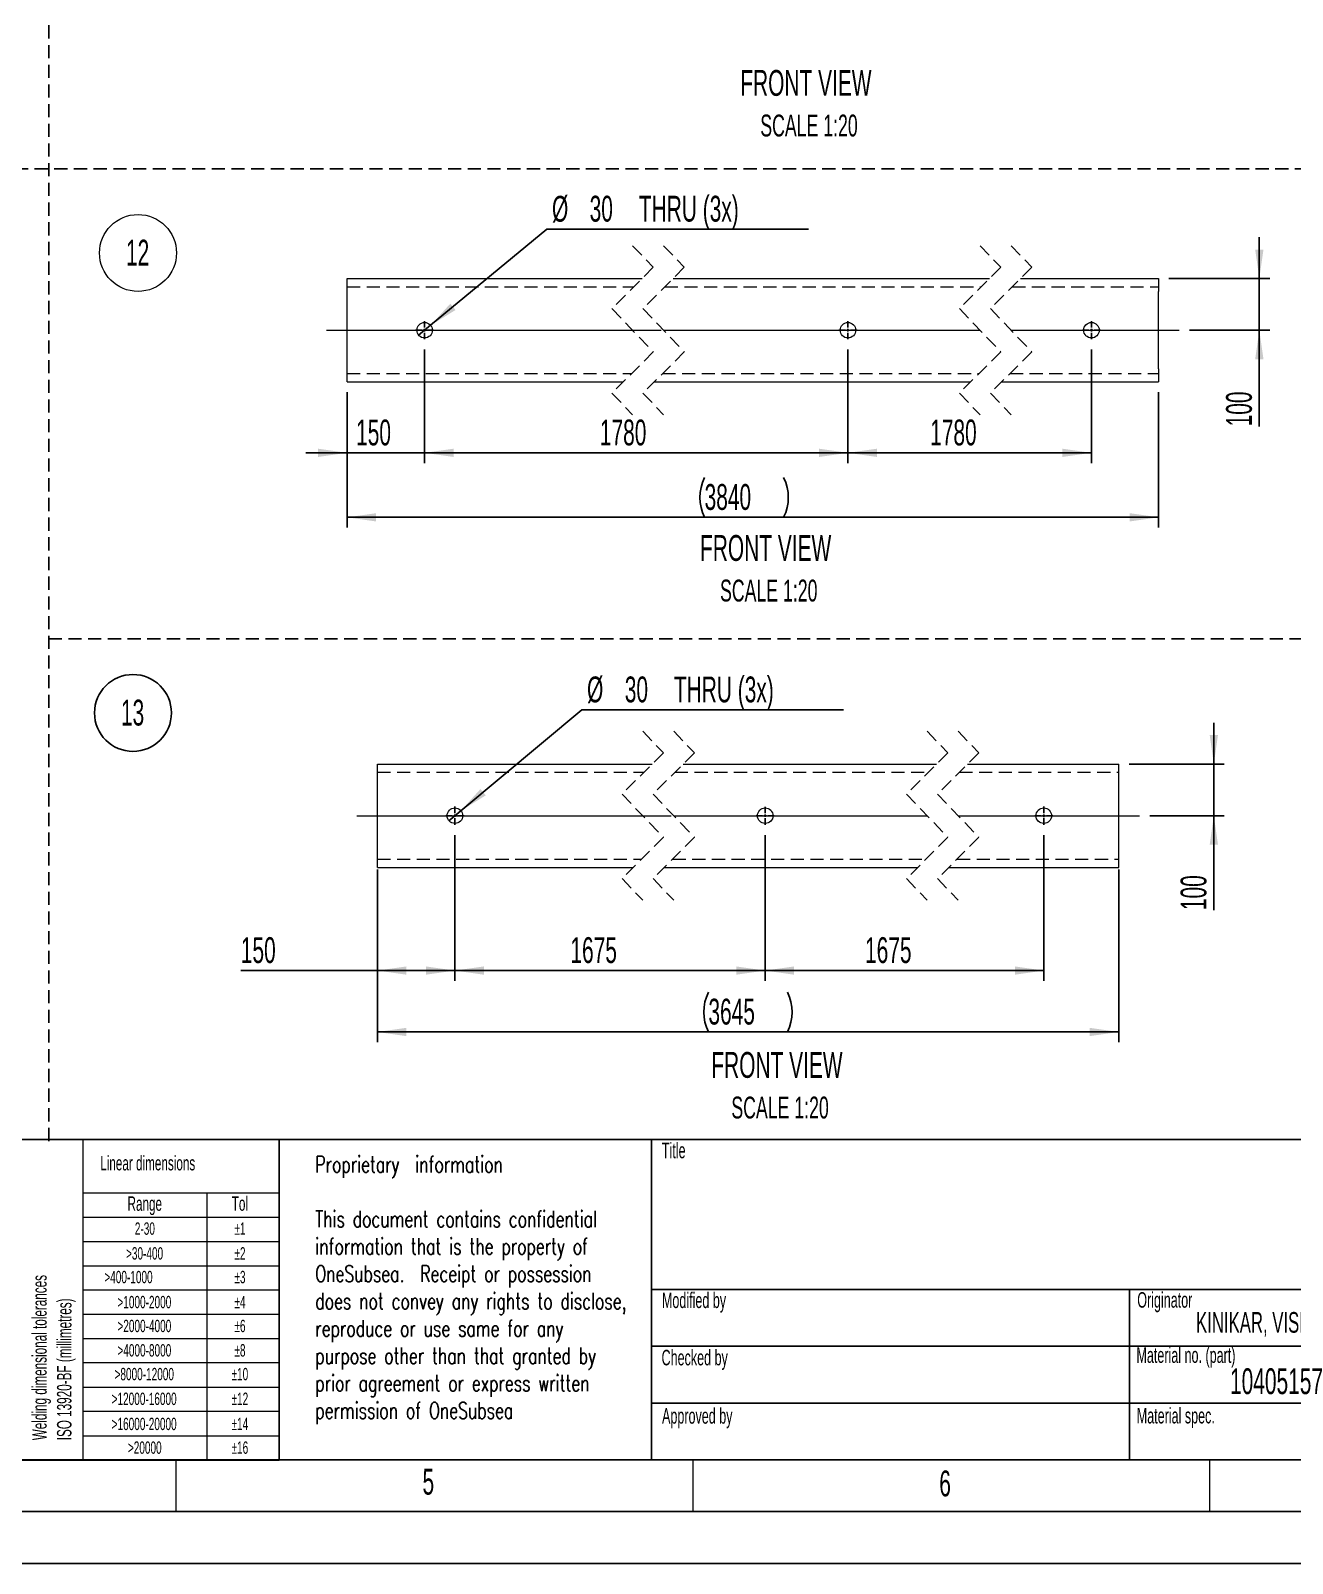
# Paper-space layout 'Sheet5' of a CAD drawing. Header units: millimetres. Extents: x 0 to 420, y 0 to 300.
# Drawn here: x 201 to 323, y 0 to 148.3 of the extents above; entities that cross this region are included whole.
import ezdxf
from ezdxf.enums import TextEntityAlignment as Align

# ---------------------------------------------------------------- set-up
doc = ezdxf.new("R2010")
doc.units = ezdxf.units.MM
doc.linetypes.add('CENTERX2', pattern=[20.32, 12.7, -2.54, 2.54, -2.54])
doc.linetypes.add('HIDDEN', pattern=[1.905, 1.27, -0.635])
for name, color, linetype in [('BORDER', 7, 'Continuous'), ('DASH', 7, 'HIDDEN'), ('DIMS', 7, 'Continuous')]:
    doc.layers.add(name, color=color, linetype=linetype)
doc.layers.add('Note', color=1, linetype='Continuous', lineweight=15)
doc.styles.add('NEW', font='romans.shx', dxfattribs={"width": 0.7})
doc.styles.add('SLDTEXTSTYLE0', font='TXT', dxfattribs={"width": 0.605})
doc.dimstyles.new('SLDDIMSTYLE16', dxfattribs={"dimtxt": 2.5, "dimasz": 2.8, "dimexe": 0, "dimexo": 0.0625, "dimtad": 0, "dimtih": 1, "dimtoh": 1, "dimdec": 0, "dimlfac": 20, "dimrnd": 1e-09, "dimzin": 12, "dimdsep": 46, "dimtxsty": 'SLDTEXTSTYLE0', "dimblk1": 'NONE', "dimsah": 1, "dimcen": 0, "dimadec": 0, "dimazin": 3, "dimtfac": 1, "dimtdec": 0, "dimtmove": 0, "dimatfit": 3, "dimldrblk": 'NONE', "dimfxl": 1, "dimfrac": 2, "dimtolj": 1, "dimtzin": 12, "dimarcsym": 0})
doc.dimstyles.new('SLDDIMSTYLE6', dxfattribs={"dimtxt": 2.5, "dimasz": 2.8, "dimexe": 0, "dimexo": 0.0625, "dimtad": 1, "dimdec": 0, "dimlfac": 20, "dimrnd": 1e-09, "dimzin": 12, "dimdsep": 46, "dimtxsty": 'SLDTEXTSTYLE0', "dimsah": 1, "dimcen": 0.09, "dimadec": 0, "dimazin": 3, "dimtfac": 1, "dimtdec": 0, "dimtofl": 0, "dimtmove": 0, "dimatfit": 3, "dimfxl": 1, "dimfrac": 2, "dimtolj": 1, "dimtzin": 12, "dimarcsym": 0})
doc.dimstyles.new('SLDDIMSTYLE7', dxfattribs={"dimtxt": 2.5, "dimasz": 2.8, "dimexe": 0, "dimexo": 0.0625, "dimtad": 1, "dimdec": 0, "dimlfac": 20, "dimrnd": 1e-09, "dimzin": 12, "dimdsep": 46, "dimtxsty": 'SLDTEXTSTYLE0', "dimsah": 1, "dimcen": 0.09, "dimadec": 0, "dimazin": 3, "dimtfac": 1, "dimtdec": 0, "dimtmove": 0, "dimatfit": 0, "dimfxl": 1, "dimfrac": 2, "dimtolj": 1, "dimtzin": 12, "dimarcsym": 0})

# ---------------------------------------------------------------- blocks, each defined once
blk = doc.blocks.new('SW_NOTE_0')
at = {"layer": 'Note', "lineweight": 13, "insert": (0, 4.09), "char_height": 3.175, "width": 66.0406, "attachment_point": 1, "style": 'NEW'}
blk.add_mtext('Proprietary  information{\\Fromans|c238;\\P\\P}This document contains confidential information that is the property of OneSubsea.  Receipt or possession does not convey any rights to disclose, reproduce or use same for any purpose other than that granted by prior agreement or express written permission of OneSubsea', dxfattribs=at)
blk = doc.blocks.new('SW_NOTE_0_1')
at = {"color": 0, "linetype": 'Continuous', "lineweight": 0, "insert": (0, 3.87), "char_height": 3, "attachment_point": 1, "style": 'SLDTEXTSTYLE0'}
blk.add_mtext('Title', dxfattribs=at)
blk = doc.blocks.new('SW_NOTE_0_2')
at = {"color": 0, "linetype": 'Continuous', "lineweight": 0, "insert": (0, 3.87), "char_height": 3, "attachment_point": 1, "style": 'SLDTEXTSTYLE0'}
blk.add_mtext('Title', dxfattribs=at)
blk = doc.blocks.new('SW_NOTE_0_3')
at = {"color": 0, "linetype": 'Continuous', "lineweight": 0, "insert": (0, 3.87), "char_height": 3, "attachment_point": 1, "style": 'SLDTEXTSTYLE0'}
blk.add_mtext('Modified by', dxfattribs=at)
blk = doc.blocks.new('SW_NOTE_0_4')
at = {"color": 0, "linetype": 'Continuous', "lineweight": 0, "insert": (0, 3.87), "char_height": 3, "attachment_point": 1, "style": 'SLDTEXTSTYLE0'}
blk.add_mtext('Checked by', dxfattribs=at)
blk = doc.blocks.new('SW_NOTE_0_5')
at = {"color": 0, "linetype": 'Continuous', "lineweight": 0, "insert": (0, 3.87), "char_height": 3, "attachment_point": 1, "style": 'SLDTEXTSTYLE0'}
blk.add_mtext('Originator', dxfattribs=at)
blk = doc.blocks.new('SW_NOTE_0_6')
at = {"color": 0, "linetype": 'Continuous', "lineweight": 0, "insert": (0, 3.87), "char_height": 3, "attachment_point": 1, "style": 'SLDTEXTSTYLE0'}
blk.add_mtext('Material no. (part)', dxfattribs=at)
blk = doc.blocks.new('SW_NOTE_0_17')
at = {"color": 0, "linetype": 'Continuous', "lineweight": 0, "insert": (0, 3.87), "char_height": 3, "attachment_point": 1, "style": 'SLDTEXTSTYLE0'}
blk.add_mtext('Material spec.', dxfattribs=at)
blk = doc.blocks.new('SW_NOTE_0_18')
at = {"color": 0, "linetype": 'Continuous', "lineweight": 0, "insert": (0, 3.87), "char_height": 3, "attachment_point": 1, "style": 'SLDTEXTSTYLE0'}
blk.add_mtext('Approved by', dxfattribs=at)
blk = doc.blocks.new('Title Block OSS Basic with PropInfo A3_v03')
at = {"lineweight": 25}
for p, q in [((155.77, 255.06), (227.77, 255.06)), ((155.77, 193.06), (155.77, 255.06)), ((227.77, 255.06), (227.77, 193.06))]:
    blk.add_line(p, q, dxfattribs=at)
at = {"color": 7, "linetype": 'Continuous', "lineweight": 25}
for q in [(525.77, 255.06), (227.77, 193.06)]:
    blk.add_line((227.77, 255.06), q, dxfattribs=at)
at = {"color": 7, "linetype": 'Continuous'}
for p, q in [((227.77, 226.06), (412.77, 226.06)), ((320.27, 215.46), (320.27, 226.06)), ((227.77, 215.06), (525.77, 215.06)), ((320.27, 193.06), (320.27, 215.46)), ((227.77, 204.06), (525.77, 204.06))]:
    blk.add_line(p, q, dxfattribs=at)
at = {"color": 7, "linetype": 'Continuous', "lineweight": 0}
for name, p in [('SW_NOTE_0_1', (229.81, 250.58)), ('SW_NOTE_0_2', (229.81, 250.58)), ('SW_NOTE_0_3', (229.82, 221.59)), ('SW_NOTE_0_5', (321.78, 221.66)), ('SW_NOTE_0_4', (229.75, 210.5)), ('SW_NOTE_0_6', (321.62, 210.98)), ('SW_NOTE_0_18', (229.84, 199.22)), ('SW_NOTE_0_17', (321.68, 199.26))]:
    blk.add_blockref(name, p, dxfattribs=at)
at = {"color": 7}
blk.add_blockref('SW_NOTE_0', (162.77, 247.77), dxfattribs=at)
at = {"color": 7, "linetype": 'Continuous', "lineweight": 0, "style": 'SLDTEXTSTYLE0', "width": 0.605, "flags": 2}
for tag, height, p in [('AUTOATTR13', 5, (320.3, 251.41)), ('AUTOATTR14', 5, (320.34, 243.33)), ('AUTOATTR15', 5, (320.65, 235.45)), ('AUTOATTR12', 4, (273.8, 221.61)), ('AUTOATTR5', 4, (368.9, 221.64)), ('AUTOATTR4', 5, (436.08, 221.91)), ('AUTOATTR2', 5, (466.71, 221.96)), ('AUTOATTR6', 5, (354.72, 210.75)), ('AUTOATTR7', 5, (400.49, 210.89)), ('AUTOATTR3', 5, (436.09, 210.89)), ('AUTOATTR0', 5, (488.96, 210.78))]:
    blk.add_attdef(tag, text='', height=height, dxfattribs=at).set_placement(p, align=Align.TOP_CENTER)
at = {"color": 7, "linetype": 'Continuous', "lineweight": 0, "style": 'SLDTEXTSTYLE0', "width": 0.605}
for tag, height, p in [('ORIGINATOR', 4, (368.9, 221.64)), ('DOCUMENT_NO.', 5, (436.08, 221.91)), ('DOC._VER.', 5, (466.71, 221.96)), ('MATERIAL_NO.', 5, (354.72, 210.75)), ('PLANT', 5, (400.49, 210.89)), ('RELEASE_DATE', 5, (436.09, 210.89)), ('REASON_FOR_ISSUE', 5, (488.96, 210.78)), ('AUTOATTR16', 5, (510.72, 198.47))]:
    blk.add_attdef(tag, text='', height=height, dxfattribs=at).set_placement(p, align=Align.TOP_CENTER)
at = {"color": 7, "linetype": 'Continuous', "lineweight": 0, "style": 'SLDTEXTSTYLE0', "width": 0.605, "flags": 2}
blk.add_attdef('AUTOATTR17', text='', height=5, dxfattribs=at).set_placement((446.09, 198.46), align=Align.TOP_RIGHT)
at = {"color": 7, "linetype": 'Continuous', "lineweight": 0, "flags": 2}
for tag in ['AUTOATTR1', 'AUTOATTR8', 'AUTOATTR10', 'AUTOATTR11']:
    blk.add_attdef(tag, (0, 0), '', height=2.5, dxfattribs=at)
at = {"color": 7, "linetype": 'Continuous', "lineweight": 0}
blk.add_attdef('ECO_NO.', (0, 0), '', height=2.5, dxfattribs=at)
blk = doc.blocks.new('SW_NOTE_0_19')
at = {"color": 0, "linetype": 'Continuous', "lineweight": 0, "insert": (0, 1.8), "char_height": 1.4, "attachment_point": 1, "style": 'SLDTEXTSTYLE0'}
blk.add_mtext('Linear dimensions', dxfattribs=at)
blk = doc.blocks.new('SW_NOTE_0_20')
at = {"color": 0, "linetype": 'Continuous', "lineweight": 0, "insert": (1.35, 1.55), "char_height": 1.2, "attachment_point": 2, "style": 'SLDTEXTSTYLE0'}
blk.add_mtext('±10', dxfattribs=at)
blk = doc.blocks.new('SW_NOTE_0_21')
at = {"color": 0, "linetype": 'Continuous', "lineweight": 0, "insert": (1.35, 1.55), "char_height": 1.2, "attachment_point": 2, "style": 'SLDTEXTSTYLE0'}
blk.add_mtext('±16', dxfattribs=at)
blk = doc.blocks.new('SW_NOTE_0_22')
at = {"color": 0, "linetype": 'Continuous', "lineweight": 0, "insert": (5.23, 1.55), "char_height": 1.2, "attachment_point": 2, "style": 'SLDTEXTSTYLE0'}
blk.add_mtext('>16000-20000', dxfattribs=at)
blk = doc.blocks.new('SW_NOTE_0_23')
at = {"color": 0, "linetype": 'Continuous', "lineweight": 0, "insert": (2.72, 1.55), "char_height": 1.2, "attachment_point": 2, "style": 'SLDTEXTSTYLE0'}
blk.add_mtext('>20000', dxfattribs=at)
blk = doc.blocks.new('SW_NOTE_0_24')
at = {"color": 0, "linetype": 'Continuous', "lineweight": 0, "insert": (2.78, 1.8), "char_height": 1.4, "attachment_point": 2, "style": 'SLDTEXTSTYLE0'}
blk.add_mtext('Range', dxfattribs=at)
blk = doc.blocks.new('SW_NOTE_0_25')
at = {"color": 0, "linetype": 'Continuous', "lineweight": 0, "char_height": 1.4, "attachment_point": 1, "rotation": 90, "style": 'SLDTEXTSTYLE0'}
for s, insert in [('Welding dimensional tolerances', (-1.8, 0)), ('ISO 13920-BF (millimetres)', (0.6, 0))]:
    blk.add_mtext(s, dxfattribs=dict(at, insert=insert))
blk = doc.blocks.new('SW_NOTE_0_26')
at = {"color": 0, "linetype": 'Continuous', "lineweight": 0, "insert": (1.31, 1.8), "char_height": 1.4, "attachment_point": 2, "style": 'SLDTEXTSTYLE0'}
blk.add_mtext('Tol', dxfattribs=at)
blk = doc.blocks.new('SW_NOTE_0_27')
at = {"color": 0, "linetype": 'Continuous', "lineweight": 0, "insert": (1.61, 1.55), "char_height": 1.2, "attachment_point": 2, "style": 'SLDTEXTSTYLE0'}
blk.add_mtext('2-30', dxfattribs=at)
blk = doc.blocks.new('SW_NOTE_0_28')
at = {"color": 0, "linetype": 'Continuous', "lineweight": 0, "insert": (2.98, 1.55), "char_height": 1.2, "attachment_point": 2, "style": 'SLDTEXTSTYLE0'}
blk.add_mtext('>30-400', dxfattribs=at)
blk = doc.blocks.new('SW_NOTE_0_29')
at = {"color": 0, "linetype": 'Continuous', "lineweight": 0, "insert": (0, 1.55), "char_height": 1.2, "attachment_point": 1, "style": 'SLDTEXTSTYLE0'}
blk.add_mtext('>400-1000', dxfattribs=at)
blk = doc.blocks.new('SW_NOTE_0_30')
at = {"color": 0, "linetype": 'Continuous', "lineweight": 0, "insert": (4.33, 1.55), "char_height": 1.2, "attachment_point": 2, "style": 'SLDTEXTSTYLE0'}
blk.add_mtext('>1000-2000', dxfattribs=at)
blk = doc.blocks.new('SW_NOTE_0_31')
at = {"color": 0, "linetype": 'Continuous', "lineweight": 0, "insert": (4.33, 1.55), "char_height": 1.2, "attachment_point": 2, "style": 'SLDTEXTSTYLE0'}
blk.add_mtext('>4000-8000', dxfattribs=at)
blk = doc.blocks.new('SW_NOTE_0_32')
at = {"color": 0, "linetype": 'Continuous', "lineweight": 0, "insert": (4.78, 1.55), "char_height": 1.2, "attachment_point": 2, "style": 'SLDTEXTSTYLE0'}
blk.add_mtext('>8000-12000', dxfattribs=at)
blk = doc.blocks.new('SW_NOTE_0_33')
at = {"color": 0, "linetype": 'Continuous', "lineweight": 0, "insert": (5.23, 1.55), "char_height": 1.2, "attachment_point": 2, "style": 'SLDTEXTSTYLE0'}
blk.add_mtext('>12000-16000', dxfattribs=at)
blk = doc.blocks.new('SW_NOTE_0_34')
at = {"color": 0, "linetype": 'Continuous', "lineweight": 0, "insert": (0.9, 1.55), "char_height": 1.2, "attachment_point": 2, "style": 'SLDTEXTSTYLE0'}
blk.add_mtext('±1', dxfattribs=at)
blk = doc.blocks.new('SW_NOTE_0_35')
at = {"color": 0, "linetype": 'Continuous', "lineweight": 0, "insert": (0.9, 1.55), "char_height": 1.2, "attachment_point": 2, "style": 'SLDTEXTSTYLE0'}
blk.add_mtext('±2', dxfattribs=at)
blk = doc.blocks.new('SW_NOTE_0_36')
at = {"color": 0, "linetype": 'Continuous', "lineweight": 0, "insert": (0.9, 1.55), "char_height": 1.2, "attachment_point": 2, "style": 'SLDTEXTSTYLE0'}
blk.add_mtext('±3', dxfattribs=at)
blk = doc.blocks.new('SW_NOTE_0_37')
at = {"color": 0, "linetype": 'Continuous', "lineweight": 0, "insert": (0.9, 1.55), "char_height": 1.2, "attachment_point": 2, "style": 'SLDTEXTSTYLE0'}
blk.add_mtext('±4', dxfattribs=at)
blk = doc.blocks.new('SW_NOTE_0_38')
at = {"color": 0, "linetype": 'Continuous', "lineweight": 0, "insert": (0.9, 1.55), "char_height": 1.2, "attachment_point": 2, "style": 'SLDTEXTSTYLE0'}
blk.add_mtext('±6', dxfattribs=at)
blk = doc.blocks.new('SW_NOTE_0_39')
at = {"color": 0, "linetype": 'Continuous', "lineweight": 0, "insert": (0.9, 1.55), "char_height": 1.2, "attachment_point": 2, "style": 'SLDTEXTSTYLE0'}
blk.add_mtext('±8', dxfattribs=at)
blk = doc.blocks.new('SW_NOTE_0_40')
at = {"color": 0, "linetype": 'Continuous', "lineweight": 0, "insert": (1.35, 1.55), "char_height": 1.2, "attachment_point": 2, "style": 'SLDTEXTSTYLE0'}
blk.add_mtext('±12', dxfattribs=at)
blk = doc.blocks.new('SW_NOTE_0_41')
at = {"color": 0, "linetype": 'Continuous', "lineweight": 0, "insert": (1.35, 1.55), "char_height": 1.2, "attachment_point": 2, "style": 'SLDTEXTSTYLE0'}
blk.add_mtext('±14', dxfattribs=at)
blk = doc.blocks.new('SW_NOTE_0_42')
at = {"color": 0, "linetype": 'Continuous', "lineweight": 0, "insert": (4.33, 1.55), "char_height": 1.2, "attachment_point": 2, "style": 'SLDTEXTSTYLE0'}
blk.add_mtext('>2000-4000', dxfattribs=at)
blk = doc.blocks.new('SW_NOTE_0_43')
at = {"color": 0, "linetype": 'Continuous', "lineweight": 0, "char_height": 1.4, "attachment_point": 1, "rotation": 90, "style": 'SLDTEXTSTYLE0'}
for s, insert in [('Tolerancing according to', (-1.8, 0)), ('ISO 8015, ISO 1101', (0.6, 0)), ('All units in mm', (3, 0))]:
    blk.add_mtext(s, dxfattribs=dict(at, insert=insert))
blk = doc.blocks.new('Tabell_13920-BF_Fet ram_v01')
at = {"color": 7, "linetype": 'Continuous', "lineweight": 25}
for p, q in [((113.61, 170.79), (80.84, 170.79)), ((80.84, 170.79), (80.84, 139.78)), ((88.67, 170.79), (88.67, 139.78)), ((113.61, 170.79), (113.61, 139.78)), ((80.84, 139.78), (113.61, 139.78))]:
    blk.add_line(p, q, dxfattribs=at)
at = {"color": 7, "linetype": 'Continuous', "lineweight": 18}
for p, q in [((94.61, 170.79), (94.61, 139.78)), ((94.61, 165.63), (113.61, 165.63)), ((106.61, 165.63), (106.61, 139.78)), ((94.61, 163.28), (113.61, 163.28)), ((94.61, 160.93), (113.61, 160.93)), ((94.61, 158.58), (113.61, 158.58)), ((94.61, 156.23), (113.61, 156.23)), ((94.61, 153.88), (113.61, 153.88)), ((94.61, 151.53), (113.61, 151.53)), ((113.61, 149.18), (94.61, 149.18)), ((94.61, 146.83), (113.61, 146.83)), ((113.61, 144.48), (94.61, 144.48)), ((94.61, 142.13), (113.61, 142.13))]:
    blk.add_line(p, q, dxfattribs=at)
at = {"color": 7, "linetype": 'Continuous', "lineweight": 0}
for name, p in [('SW_NOTE_0_19', (96.3, 167.4)), ('SW_NOTE_0_24', (97.83, 163.49)), ('SW_NOTE_0_26', (108.5, 163.49)), ('SW_NOTE_0_27', (99.01, 161.22)), ('SW_NOTE_0_34', (108.92, 161.22)), ('SW_NOTE_0_28', (97.61, 158.82)), ('SW_NOTE_0_35', (108.92, 158.82)), ('SW_NOTE_0_25', (91.52, 141.69)), ('SW_NOTE_0_29', (96.7, 156.53)), ('SW_NOTE_0_36', (108.92, 156.53)), ('SW_NOTE_0_43', (83.52, 142.86)), ('SW_NOTE_0_30', (96.24, 154.11)), ('SW_NOTE_0_37', (108.92, 154.11)), ('SW_NOTE_0_42', (96.24, 151.8)), ('SW_NOTE_0_38', (108.92, 151.8)), ('SW_NOTE_0_31', (96.24, 149.44)), ('SW_NOTE_0_39', (108.92, 149.44)), ('SW_NOTE_0_32', (95.78, 147.14)), ('SW_NOTE_0_20', (108.46, 147.14)), ('SW_NOTE_0_33', (95.32, 144.75)), ('SW_NOTE_0_40', (108.46, 144.75)), ('SW_NOTE_0_22', (95.32, 142.32)), ('SW_NOTE_0_41', (108.46, 142.32)), ('SW_NOTE_0_23', (97.89, 140.03)), ('SW_NOTE_0_21', (108.46, 140.03))]:
    blk.add_blockref(name, p, dxfattribs=at)
blk = doc.blocks.new('_D_174')
at = {"layer": 'DIMS', "transparency": 16777216}
for p, q in [((239.07, 117.43), (239.07, 106.44)), ((231.57, 113.3), (231.57, 106.44)), ((231.57, 107.44), (227.57, 107.44)), ((231.57, 107.44), (239.07, 107.44)), ((239.07, 107.44), (243.07, 107.44))]:
    blk.add_line(p, q, dxfattribs=at)
for points in [[(231.57, 107.44), (228.77, 107.84), (228.77, 107.04)], [(239.07, 107.44), (241.87, 107.04), (241.87, 107.84)]]:
    blk.add_solid(points, dxfattribs=at)
at = {"layer": 'DIMS', "transparency": 16777216, "insert": (232.44, 110.66), "char_height": 2.5, "attachment_point": 1, "style": 'SLDTEXTSTYLE0'}
blk.add_mtext('150', dxfattribs=at)
blk = doc.blocks.new('_D_175')
at = {"layer": 'DIMS', "transparency": 16777216}
for p, q in [((239.65, 119.78), (250.89, 129.08)), ((250.89, 129.08), (276.21, 129.08)), ((238.49, 118.82), (239.65, 119.78))]:
    blk.add_line(p, q, dxfattribs=at)
blk.add_solid([(239.65, 119.78), (242.06, 121.26), (241.55, 121.87)], dxfattribs=at)
at = {"layer": 'DIMS', "transparency": 16777216, "char_height": 2.5, "attachment_point": 1, "style": 'SLDTEXTSTYLE0'}
for s, insert in [('%%c', (251.39, 132.3)), ('30', (255.03, 132.31)), ('THRU (3x)', (259.79, 132.31))]:
    blk.add_mtext(s, dxfattribs=dict(at, insert=insert))
blk = doc.blocks.new('_None')
blk = doc.blocks.new('_D_176')
at = {"layer": 'DIMS', "transparency": 16777216}
for p, q in [((239.07, 117.43), (239.07, 106.44)), ((280.02, 117.43), (280.02, 106.44)), ((239.07, 107.44), (280.02, 107.44))]:
    blk.add_line(p, q, dxfattribs=at)
for points in [[(239.07, 107.44), (241.87, 107.04), (241.87, 107.84)], [(280.02, 107.44), (277.22, 107.84), (277.22, 107.04)]]:
    blk.add_solid(points, dxfattribs=at)
at = {"layer": 'DIMS', "transparency": 16777216, "insert": (256.02, 110.66), "char_height": 2.5, "attachment_point": 1, "style": 'SLDTEXTSTYLE0'}
blk.add_mtext('1780', dxfattribs=at)
blk = doc.blocks.new('_D_177')
at = {"layer": 'DIMS', "transparency": 16777216}
for p, q in [((319.81, 124.3), (319.81, 128.3)), ((311.07, 124.3), (320.81, 124.3)), ((319.81, 124.3), (319.81, 119.3)), ((313.07, 119.3), (320.81, 119.3)), ((319.81, 119.3), (319.81, 110))]:
    blk.add_line(p, q, dxfattribs=at)
for points in [[(319.81, 124.3), (320.21, 127.1), (319.41, 127.1)], [(319.81, 119.3), (319.41, 116.5), (320.21, 116.5)]]:
    blk.add_solid(points, dxfattribs=at)
at = {"layer": 'DIMS', "transparency": 16777216, "insert": (316.59, 110), "char_height": 2.5, "attachment_point": 1, "rotation": 90, "style": 'SLDTEXTSTYLE0'}
blk.add_mtext('100', dxfattribs=at)
blk = doc.blocks.new('_D_178')
at = {"layer": 'DIMS', "transparency": 16777216}
for p, q in [((231.57, 113.3), (231.57, 100.2)), ((310.07, 113.3), (310.07, 100.2)), ((231.57, 101.2), (310.07, 101.2))]:
    blk.add_line(p, q, dxfattribs=at)
for centre, start, end in [((269.99, 103.12), 153.4349, 206.5651), ((269.96, 103.12), 333.4349, 26.5651)]:
    blk.add_arc(centre, 4.29, start, end, dxfattribs=at)
for points in [[(231.57, 101.2), (234.37, 100.8), (234.37, 101.6)], [(310.07, 101.2), (307.27, 101.6), (307.27, 100.8)]]:
    blk.add_solid(points, dxfattribs=at)
at = {"layer": 'DIMS', "transparency": 16777216, "insert": (266.15, 104.42), "char_height": 2.5, "attachment_point": 1, "style": 'SLDTEXTSTYLE0'}
blk.add_mtext('3840', dxfattribs=at)
blk = doc.blocks.new('_D_179')
at = {"layer": 'DIMS', "transparency": 16777216}
for p, q in [((280.02, 117.43), (280.02, 106.44)), ((303.57, 117.43), (303.57, 106.44)), ((280.02, 107.44), (303.57, 107.44))]:
    blk.add_line(p, q, dxfattribs=at)
for points in [[(280.02, 107.44), (282.82, 107.04), (282.82, 107.84)], [(303.57, 107.44), (300.77, 107.84), (300.77, 107.04)]]:
    blk.add_solid(points, dxfattribs=at)
at = {"layer": 'DIMS', "transparency": 16777216, "insert": (287.97, 110.66), "char_height": 2.5, "attachment_point": 1, "style": 'SLDTEXTSTYLE0'}
blk.add_mtext('1780', dxfattribs=at)
blk = doc.blocks.new('SW_NOTE_0_296')
at = {"color": 0, "linetype": 'Continuous', "lineweight": 0}
blk.add_circle((1.91, 1.94), 3.72, dxfattribs=at)
at = {"color": 0, "linetype": 'Continuous', "lineweight": 0, "insert": (1.87, 3.22), "char_height": 2.5, "attachment_point": 2, "style": 'SLDTEXTSTYLE0'}
blk.add_mtext('12', dxfattribs=at)
blk = doc.blocks.new('SW_CENTERMARKSYMBOL_66')
at = {"layer": 'DIMS', "color": 0}
for p, q in [((-0.25, 0), (-0.88, 0)), ((0, 0), (-0.12, 0)), ((0, 0.25), (0, 0.88)), ((0, 0), (0, 0.12)), ((0, 0), (0, -0.12)), ((0, 0), (0.12, 0)), ((0.25, 0), (0.88, 0)), ((0, -0.25), (0, -0.88))]:
    blk.add_line(p, q, dxfattribs=at)
blk = doc.blocks.new('SW_CENTERMARKSYMBOL_67')
at = {"layer": 'DIMS', "color": 0}
for p, q in [((-0.25, 0), (-0.88, 0)), ((0, 0), (-0.13, 0)), ((0, 0.25), (0, 0.87)), ((0, 0), (0, 0.12)), ((0, 0), (0, -0.13)), ((0, 0), (0.12, 0)), ((0.25, 0), (0.87, 0)), ((0, -0.25), (0, -0.88))]:
    blk.add_line(p, q, dxfattribs=at)
blk = doc.blocks.new('SW_CENTERMARKSYMBOL_68')
at = {"layer": 'DIMS', "color": 0}
for p, q in [((-0.25, 0), (-0.88, 0)), ((0, 0), (-0.12, 0)), ((0, 0.25), (0, 0.88)), ((0, 0), (0, 0.12)), ((0, 0), (0, -0.12)), ((0, 0), (0.12, 0)), ((0.25, 0), (0.88, 0)), ((0, -0.25), (0, -0.88))]:
    blk.add_line(p, q, dxfattribs=at)
blk = doc.blocks.new('_D_183')
at = {"layer": 'DIMS', "transparency": 16777216}
for p, q in [((242.57, 72.81), (254.28, 82.57)), ((254.28, 82.57), (279.6, 82.57)), ((241.42, 71.85), (242.57, 72.81))]:
    blk.add_line(p, q, dxfattribs=at)
blk.add_solid([(242.57, 72.81), (244.98, 74.3), (244.47, 74.91)], dxfattribs=at)
at = {"layer": 'DIMS', "transparency": 16777216, "char_height": 2.5, "attachment_point": 1, "style": 'SLDTEXTSTYLE0'}
for s, insert in [('%%c', (254.78, 85.8)), ('30', (258.43, 85.8)), ('THRU (3x)', (263.18, 85.8))]:
    blk.add_mtext(s, dxfattribs=dict(at, insert=insert))
blk = doc.blocks.new('_D_184')
at = {"layer": 'DIMS', "transparency": 16777216}
for p, q in [((242, 70.46), (242, 56.35)), ((234.5, 66.33), (234.5, 56.35)), ((234.5, 57.35), (221.29, 57.35)), ((234.5, 57.35), (242, 57.35))]:
    blk.add_line(p, q, dxfattribs=at)
for points in [[(234.5, 57.35), (237.3, 56.95), (237.3, 57.75)], [(242, 57.35), (239.2, 57.75), (239.2, 56.95)]]:
    blk.add_solid(points, dxfattribs=at)
at = {"layer": 'DIMS', "transparency": 16777216, "insert": (221.29, 60.58), "char_height": 2.5, "attachment_point": 1, "style": 'SLDTEXTSTYLE0'}
blk.add_mtext('150', dxfattribs=at)
blk = doc.blocks.new('_D_185')
at = {"layer": 'DIMS', "transparency": 16777216}
for p, q in [((242, 70.46), (242, 56.35)), ((272.01, 70.46), (272.01, 56.35)), ((242, 57.35), (272.01, 57.35))]:
    blk.add_line(p, q, dxfattribs=at)
for points in [[(242, 57.35), (244.8, 56.95), (244.8, 57.75)], [(272.01, 57.35), (269.21, 57.75), (269.21, 56.95)]]:
    blk.add_solid(points, dxfattribs=at)
at = {"layer": 'DIMS', "transparency": 16777216, "insert": (253.17, 60.58), "char_height": 2.5, "attachment_point": 1, "style": 'SLDTEXTSTYLE0'}
blk.add_mtext('1675', dxfattribs=at)
blk = doc.blocks.new('_D_186')
at = {"layer": 'DIMS', "transparency": 16777216}
for p, q in [((315.41, 77.33), (315.41, 81.33)), ((307.21, 77.33), (316.41, 77.33)), ((315.41, 77.33), (315.41, 72.33)), ((309.21, 72.33), (316.41, 72.33)), ((315.41, 72.33), (315.41, 63.2))]:
    blk.add_line(p, q, dxfattribs=at)
for points in [[(315.41, 77.33), (315.81, 80.13), (315.01, 80.13)], [(315.41, 72.33), (315.01, 69.53), (315.81, 69.53)]]:
    blk.add_solid(points, dxfattribs=at)
at = {"layer": 'DIMS', "transparency": 16777216, "insert": (312.19, 63.2), "char_height": 2.5, "attachment_point": 1, "rotation": 90, "style": 'SLDTEXTSTYLE0'}
blk.add_mtext('100', dxfattribs=at)
blk = doc.blocks.new('_D_187')
at = {"layer": 'DIMS', "transparency": 16777216}
for p, q in [((234.5, 67.13), (234.5, 50.41)), ((306.21, 67.13), (306.21, 50.41)), ((234.5, 51.41), (306.21, 51.41))]:
    blk.add_line(p, q, dxfattribs=at)
for centre, start, end in [((270.36, 53.33), 153.4349, 206.5651), ((270.32, 53.33), 333.4349, 26.5651)]:
    blk.add_arc(centre, 4.29, start, end, dxfattribs=at)
for points in [[(234.5, 51.41), (237.3, 51.01), (237.3, 51.81)], [(306.21, 51.41), (303.41, 51.81), (303.41, 51.01)]]:
    blk.add_solid(points, dxfattribs=at)
at = {"layer": 'DIMS', "transparency": 16777216, "insert": (266.52, 54.63), "char_height": 2.5, "attachment_point": 1, "style": 'SLDTEXTSTYLE0'}
blk.add_mtext('3645', dxfattribs=at)
blk = doc.blocks.new('_D_188')
at = {"layer": 'DIMS', "transparency": 16777216}
for p, q in [((272.01, 70.46), (272.01, 56.35)), ((298.96, 70.46), (298.96, 56.35)), ((272.01, 57.35), (298.96, 57.35))]:
    blk.add_line(p, q, dxfattribs=at)
for points in [[(272.01, 57.35), (274.81, 56.95), (274.81, 57.75)], [(298.96, 57.35), (296.16, 57.75), (296.16, 56.95)]]:
    blk.add_solid(points, dxfattribs=at)
at = {"layer": 'DIMS', "transparency": 16777216, "insert": (281.67, 60.58), "char_height": 2.5, "attachment_point": 1, "style": 'SLDTEXTSTYLE0'}
blk.add_mtext('1675', dxfattribs=at)
blk = doc.blocks.new('SW_NOTE_0_297')
at = {"layer": 'DIMS', "color": 0}
blk.add_circle((1.91, 1.94), 3.72, dxfattribs=at)
at = {"layer": 'DIMS', "color": 0, "insert": (1.87, 3.22), "char_height": 2.5, "attachment_point": 2, "style": 'SLDTEXTSTYLE0'}
blk.add_mtext('13', dxfattribs=at)
blk = doc.blocks.new('SW_CENTERMARKSYMBOL_69')
at = {"layer": 'DIMS', "color": 0}
for p, q in [((-0.25, 0), (-0.88, 0)), ((0, 0), (-0.12, 0)), ((0, 0.25), (0, 0.88)), ((0, 0), (0, 0.12)), ((0, 0), (0, -0.12)), ((0, 0), (0.12, 0)), ((0.25, 0), (0.88, 0)), ((0, -0.25), (0, -0.88))]:
    blk.add_line(p, q, dxfattribs=at)
blk = doc.blocks.new('SW_CENTERMARKSYMBOL_70')
at = {"layer": 'DIMS', "color": 0}
for p, q in [((-0.25, 0), (-0.88, 0)), ((0, 0), (-0.13, 0)), ((0, 0.25), (0, 0.88)), ((0, 0), (0, 0.12)), ((0, 0), (0, -0.13)), ((0, 0), (0.12, 0)), ((0.25, 0), (0.88, 0)), ((0, -0.25), (0, -0.88))]:
    blk.add_line(p, q, dxfattribs=at)
blk = doc.blocks.new('SW_CENTERMARKSYMBOL_71')
at = {"layer": 'DIMS', "color": 0}
for p, q in [((-0.25, 0), (-0.88, 0)), ((0, 0), (-0.12, 0)), ((0, 0.25), (0, 0.87)), ((0, 0), (0, 0.12)), ((0, 0), (0, -0.12)), ((0, 0), (0.12, 0)), ((0.25, 0), (0.87, 0)), ((0, -0.25), (0, -0.88))]:
    blk.add_line(p, q, dxfattribs=at)

psp = doc.layouts.new('Sheet5')

# ---------------------------------------------------------------- linework, layer by layer
at = {"color": 7, "linetype": 'HIDDEN', "lineweight": 18}
for p, q in [((259.1890986, 127.4769839), (261.1890986, 125.3894839)), ((262.1890986, 127.4769839), (264.1890986, 125.3894839)), ((292.7939537, 127.4769839), (294.7939537, 125.3894839)), ((295.7939537, 127.4769839), (297.7939537, 125.3894839)), ((261.1890986, 125.3894839), (257.1890986, 121.3894839)), ((264.1890986, 125.3894839), (260.1890986, 121.3894839)), ((294.7939537, 125.3894839), (290.7939537, 121.3894839)), ((297.7939537, 125.3894839), (293.7939537, 121.3894839)), ((231.5692472, 123.5019839), (259.3015956, 123.5019839)), ((262.3015987, 123.5019839), (292.9064529, 123.5019839)), ((295.9064539, 123.5019839), (310.0703414, 123.5019839)), ((257.1890986, 121.3894839), (261.1890986, 117.2144839)), ((260.1890986, 121.3894839), (264.1890986, 117.2144839)), ((290.7939537, 121.3894839), (294.7939537, 117.2144839)), ((293.7939537, 121.3894839), (297.7939537, 117.2144839)), ((261.1890986, 117.2144839), (257.1890986, 113.2144839)), ((264.1890986, 117.2144839), (260.1890986, 113.2144839)), ((294.7939537, 117.2144839), (290.7939537, 113.2144839)), ((297.7939537, 117.2144839), (293.7939537, 113.2144839)), ((231.5692472, 115.101984), (259.0766, 115.101984)), ((262.0765986, 115.101984), (292.6814543, 115.101984)), ((295.6814524, 115.101984), (310.0703414, 115.101984)), ((257.1890986, 113.2144839), (259.1890986, 111.1269839)), ((260.1890986, 113.2144839), (262.1890986, 111.1269839)), ((290.7939537, 113.2144839), (292.7939537, 111.1269839)), ((293.7939537, 113.2144839), (295.7939537, 111.1269839)), ((260.1623227, 80.5060211), (262.1623227, 78.4185211)), ((263.1623227, 80.5060211), (265.1623227, 78.4185211)), ((287.680712, 80.5060211), (289.680712, 78.4185211)), ((290.680712, 80.5060211), (292.680712, 78.4185211)), ((262.1623227, 78.4185211), (258.1623227, 74.4185211)), ((265.1623227, 78.4185211), (261.1623227, 74.4185211)), ((289.680712, 78.4185211), (285.680712, 74.4185211)), ((292.680712, 78.4185211), (288.680712, 74.4185211)), ((234.4981095, 76.531021), (260.2748236, 76.531021)), ((263.2748228, 76.531021), (287.7932113, 76.531021)), ((290.7932145, 76.531021), (306.2088711, 76.531021)), ((258.1623227, 74.4185211), (262.1623227, 70.2435211)), ((261.1623227, 74.4185211), (265.1623227, 70.2435211)), ((285.680712, 74.4185211), (289.680712, 70.2435211)), ((288.680712, 74.4185211), (292.680712, 70.2435211)), ((262.1623227, 70.2435211), (258.1623227, 66.2435211)), ((265.1623227, 70.2435211), (261.1623227, 66.2435211)), ((289.680712, 70.2435211), (285.680712, 66.2435211)), ((292.680712, 70.2435211), (288.680712, 66.2435211)), ((234.4981095, 68.1310211), (260.049822, 68.1310211)), ((263.0498227, 68.1310211), (287.5682127, 68.1310211)), ((290.5682129, 68.1310211), (306.2088711, 68.1310211)), ((258.1623227, 66.2435211), (260.1623227, 64.1560211)), ((261.1623227, 66.2435211), (263.1623227, 64.1560211)), ((285.680712, 66.2435211), (287.680712, 64.1560211)), ((288.680712, 66.2435211), (290.680712, 64.1560211))]:
    psp.add_line(p, q, dxfattribs=at)
at = {"color": 7, "linetype": 'Continuous', "lineweight": 18}
for p, q in [((231.5692472, 123.0519841), (231.5692472, 124.301984)), ((231.5692472, 124.301984), (260.1015972, 124.301984)), ((263.1015988, 124.301984), (293.7064531, 124.301984)), ((296.7064556, 124.301984), (310.0703414, 124.301984)), ((310.0703414, 124.301984), (310.0703414, 123.0519841)), ((231.5692472, 115.5519838), (231.5692472, 123.0519841)), ((310.0703414, 115.5519838), (310.0703414, 123.0519841)), ((231.5692472, 114.3019839), (231.5692472, 115.5519838)), ((231.5692472, 114.3019839), (258.2765984, 114.3019839)), ((261.2765985, 114.3019839), (291.8814535, 114.3019839)), ((294.8814507, 114.3019839), (310.0703414, 114.3019839)), ((310.0703414, 115.5519838), (310.0703414, 114.3019839)), ((234.4981095, 77.3310212), (261.0748252, 77.3310212)), ((234.4981095, 76.0810212), (234.4981095, 77.3310212)), ((264.0748229, 77.3310212), (288.5932114, 77.3310212)), ((291.5932102, 77.3310212), (306.2088711, 77.3310212)), ((306.2088711, 76.0810212), (306.2088711, 77.3310212)), ((234.4981095, 68.5810209), (234.4981095, 76.0810212)), ((306.2088711, 68.5810209), (306.2088711, 76.0810212)), ((234.4981095, 67.331021), (234.4981095, 68.5810209)), ((306.2088711, 67.331021), (306.2088711, 68.5810209)), ((234.4981095, 67.331021), (259.2498204, 67.331021)), ((262.2498226, 67.331021), (286.7682126, 67.331021)), ((289.7682113, 67.331021), (306.2088711, 67.331021))]:
    psp.add_line(p, q, dxfattribs=at)
for centre, radius in [((239.0692448, 119.3019812), 0.7499981), ((280.0156913, 119.3019839), 0.75), ((303.5703442, 119.3019848), 0.7500009), ((241.9981108, 72.3310219), 0.7500009), ((272.0148904, 72.331021), 0.75), ((298.9588711, 72.3310199), 0.749998)]:
    psp.add_circle(centre, radius, dxfattribs=at)
at = {"layer": 'BORDER', "lineweight": 25}
psp.add_line((20, 10), (410, 10), dxfattribs=at)
at = {"layer": 'BORDER', "color": 7, "linetype": 'Continuous', "lineweight": 18}
for p, q in [((215, 10), (215, 5)), ((265, 10), (265, 5)), ((315, 10), (315, 5))]:
    psp.add_line(p, q, dxfattribs=at)
at = {"layer": 'BORDER'}
for p, q in [((15, 5), (415.1433025, 5)), ((0, 0), (420, 0))]:
    psp.add_line(p, q, dxfattribs=at)
at = {"layer": 'DASH'}
for p, q in [((202.7156825, 40.849698), (202.7156825, 287.0307713)), ((20.36326, 134.9016556), (409.9657458, 134.9016556)), ((202.7156825, 89.4519323), (409.8889829, 89.4519323))]:
    psp.add_line(p, q, dxfattribs=at)
at = {"layer": 'DIMS', "linetype": 'CENTERX2', "lineweight": 18, "ltscale": 10}
for p, q in [((229.5692431, 119.3019839), (261.9588839, 119.3019839)), ((262.1890979, 119.3019839), (292.7939536, 119.3019839)), ((295.7939561, 119.3019839), (312.0703455, 119.3019839)), ((232.4981114, 72.3310211), (262.9321059, 72.3310211)), ((263.1623227, 72.3310211), (287.680712, 72.3310211)), ((290.6807107, 72.3310211), (308.2088692, 72.3310211))]:
    psp.add_line(p, q, dxfattribs=at)

# ---------------------------------------------------------------- block references
at = {"color": 7, "linetype": 'Continuous', "lineweight": 0}
psp.add_blockref('SW_NOTE_0_296', (209.4339973, 124.8349561), dxfattribs=at)
at = {"color": 7, "linetype": 'Continuous'}
psp.add_blockref('Tabell_13920-BF_Fet ram_v01', (111.3879384, -129.7819183), dxfattribs=at)
ref = psp.add_blockref('Title Block OSS Basic with PropInfo A3_v03', (147.1135526, -86.5294094), dxfattribs=dict(at, xscale=0.5, yscale=0.5, zscale=0.5))
ref.add_attrib('ORIGINATOR', 'KINIKAR, VISHAL SUBHASH', dxfattribs={"color": 7, "linetype": 'Continuous', "lineweight": 0, "height": 2, "style": 'SLDTEXTSTYLE0', "width": 0.605}).set_placement((313.6901113, 21.7107704), align=Align.BOTTOM_LEFT)
ref.add_attrib('MATERIAL_NO.', '10405157', dxfattribs={"color": 7, "linetype": 'Continuous', "lineweight": 0, "height": 2.5, "style": 'SLDTEXTSTYLE0', "width": 0.605}).set_placement((316.9741622, 15.6207168), align=Align.BOTTOM_LEFT)
at = {"layer": 'DIMS'}
for name, p in [('SW_CENTERMARKSYMBOL_67', (239.069246, 119.3019839)), ('SW_CENTERMARKSYMBOL_68', (280.0156913, 119.3019839)), ('SW_CENTERMARKSYMBOL_66', (303.5703417, 119.3019839)), ('SW_NOTE_0_297', (208.9471424, 80.3364166)), ('SW_CENTERMARKSYMBOL_69', (241.9981083, 72.3310211)), ('SW_CENTERMARKSYMBOL_71', (272.0148904, 72.3310211)), ('SW_CENTERMARKSYMBOL_70', (298.958872, 72.3310211))]:
    psp.add_blockref(name, p, dxfattribs=at)

# ---------------------------------------------------------------- texts
at = {"layer": 'BORDER', "char_height": 2.5, "attachment_point": 1, "style": 'SLDTEXTSTYLE0'}
for s, insert in [('5', (238.865095, 9.150447)), ('6', (288.8528762, 8.9837655))]:
    psp.add_mtext(s, dxfattribs=dict(at, insert=insert))
at = {"layer": 'DIMS', "attachment_point": 2, "style": 'SLDTEXTSTYLE0'}
for s, insert, char_height in [('FRONT VIEW', (275.9483623, 144.4797827), 2.5), ('SCALE 1:20', (276.2504445, 140.1634179), 2.11666667), ('FRONT VIEW', (272.0551715, 99.488842), 2.5), ('SCALE 1:20', (272.3572538, 95.1724772), 2.11666667), ('FRONT VIEW', (273.1489657, 49.4722034), 2.5), ('SCALE 1:20', (273.4510479, 45.1558386), 2.11666667)]:
    psp.add_mtext(s, dxfattribs=dict(at, insert=insert, char_height=char_height))

# ---------------------------------------------------------------- dimensions: what is measured, and where the dimension line sits
at = {"layer": 'DIMS'}
for p1, p2, picture, middle in [((238.4913411, 118.8239389), (239.6471489, 119.780029), '_D_175', (263.7998449, 131.0010746)), ((241.42206, 71.8507425), (242.5741581, 72.8112996), '_D_183', (267.1937156, 84.4951184))]:
    dim = psp.add_diameter_dim_2p(p1=p1, p2=p2, text='<> THRU (3x)', dimstyle='SLDDIMSTYLE16', dxfattribs=at)
    dim.commit()
    dim.dimension.update_dxf_attribs({"geometry": picture, "text_midpoint": middle, "dimtype": 163})
for base, p1, p2, angle, dimstyle, picture, middle in [((319.8126653, 119.3019839), (310.0703436, 124.3019839), (312.0703436, 119.3019839), 90, 'SLDDIMSTYLE7', '_D_177', (319.8126653, 112.8633815)), ((239.069245, 107.4420292), (231.569245, 114.3019839), (239.069245, 118.4269839), 0, 'SLDDIMSTYLE7', '_D_174', (235.3015946, 107.4420292)), ((315.4148032, 72.3310211), (306.2088715, 77.3310211), (308.2088715, 72.3310211), 90, 'SLDDIMSTYLE7', '_D_186', (315.4148032, 66.0599418)), ((241.998109, 57.354742), (234.498109, 67.3310211), (241.998109, 71.4560211), 0, 'SLDDIMSTYLE6', '_D_184', (224.1499694, 57.354742))]:
    dim = psp.add_linear_dim(base=base, p1=p1, p2=p2, angle=angle, dimstyle=dimstyle, dxfattribs=at)
    dim.commit()
    dim.dimension.update_dxf_attribs({"geometry": picture, "text_midpoint": middle, "dimtype": 160})
for base, p1, p2, text, picture, middle in [((280.0156913, 107.4420292), (239.069245, 118.4269839), (280.0156913, 118.4269839), '1780', '_D_176', (259.8366952, 107.4420292)), ((303.5703436, 107.4420292), (280.0156913, 118.4269839), (303.5703436, 118.4269839), '1780', '_D_179', (291.7930174, 107.4420292)), ((310.0703436, 101.198159), (231.569245, 114.3019839), (310.0703436, 114.3019839), '(3840)', '_D_178', (269.9736869, 101.198159)), ((272.0148904, 57.354742), (241.998109, 71.4560211), (272.0148904, 71.4560211), '1675', '_D_185', (256.9849327, 57.354742)), ((306.2088715, 51.4079395), (234.498109, 68.1310211), (306.2088715, 68.1310211), '(3645)', '_D_187', (270.3415026, 51.4079395))]:
    dim = psp.add_linear_dim(base=base, p1=p1, p2=p2, angle=0, text=text, dimstyle='SLDDIMSTYLE6', dxfattribs=at)
    dim.commit()
    dim.dimension.update_dxf_attribs({"geometry": picture, "text_midpoint": middle, "dimtype": 160})
dim = psp.add_linear_dim(base=(298.9588715, 57.354742), p1=(272.0148904, 71.4560211), p2=(298.9588715, 71.4560211), text='1675', dimstyle='SLDDIMSTYLE6', dxfattribs=at)
dim.commit()
dim.dimension.update_dxf_attribs({"geometry": '_D_188', "text_midpoint": (285.486881, 57.354742), "dimtype": 160})

doc.saveas('drawing.dxf')
